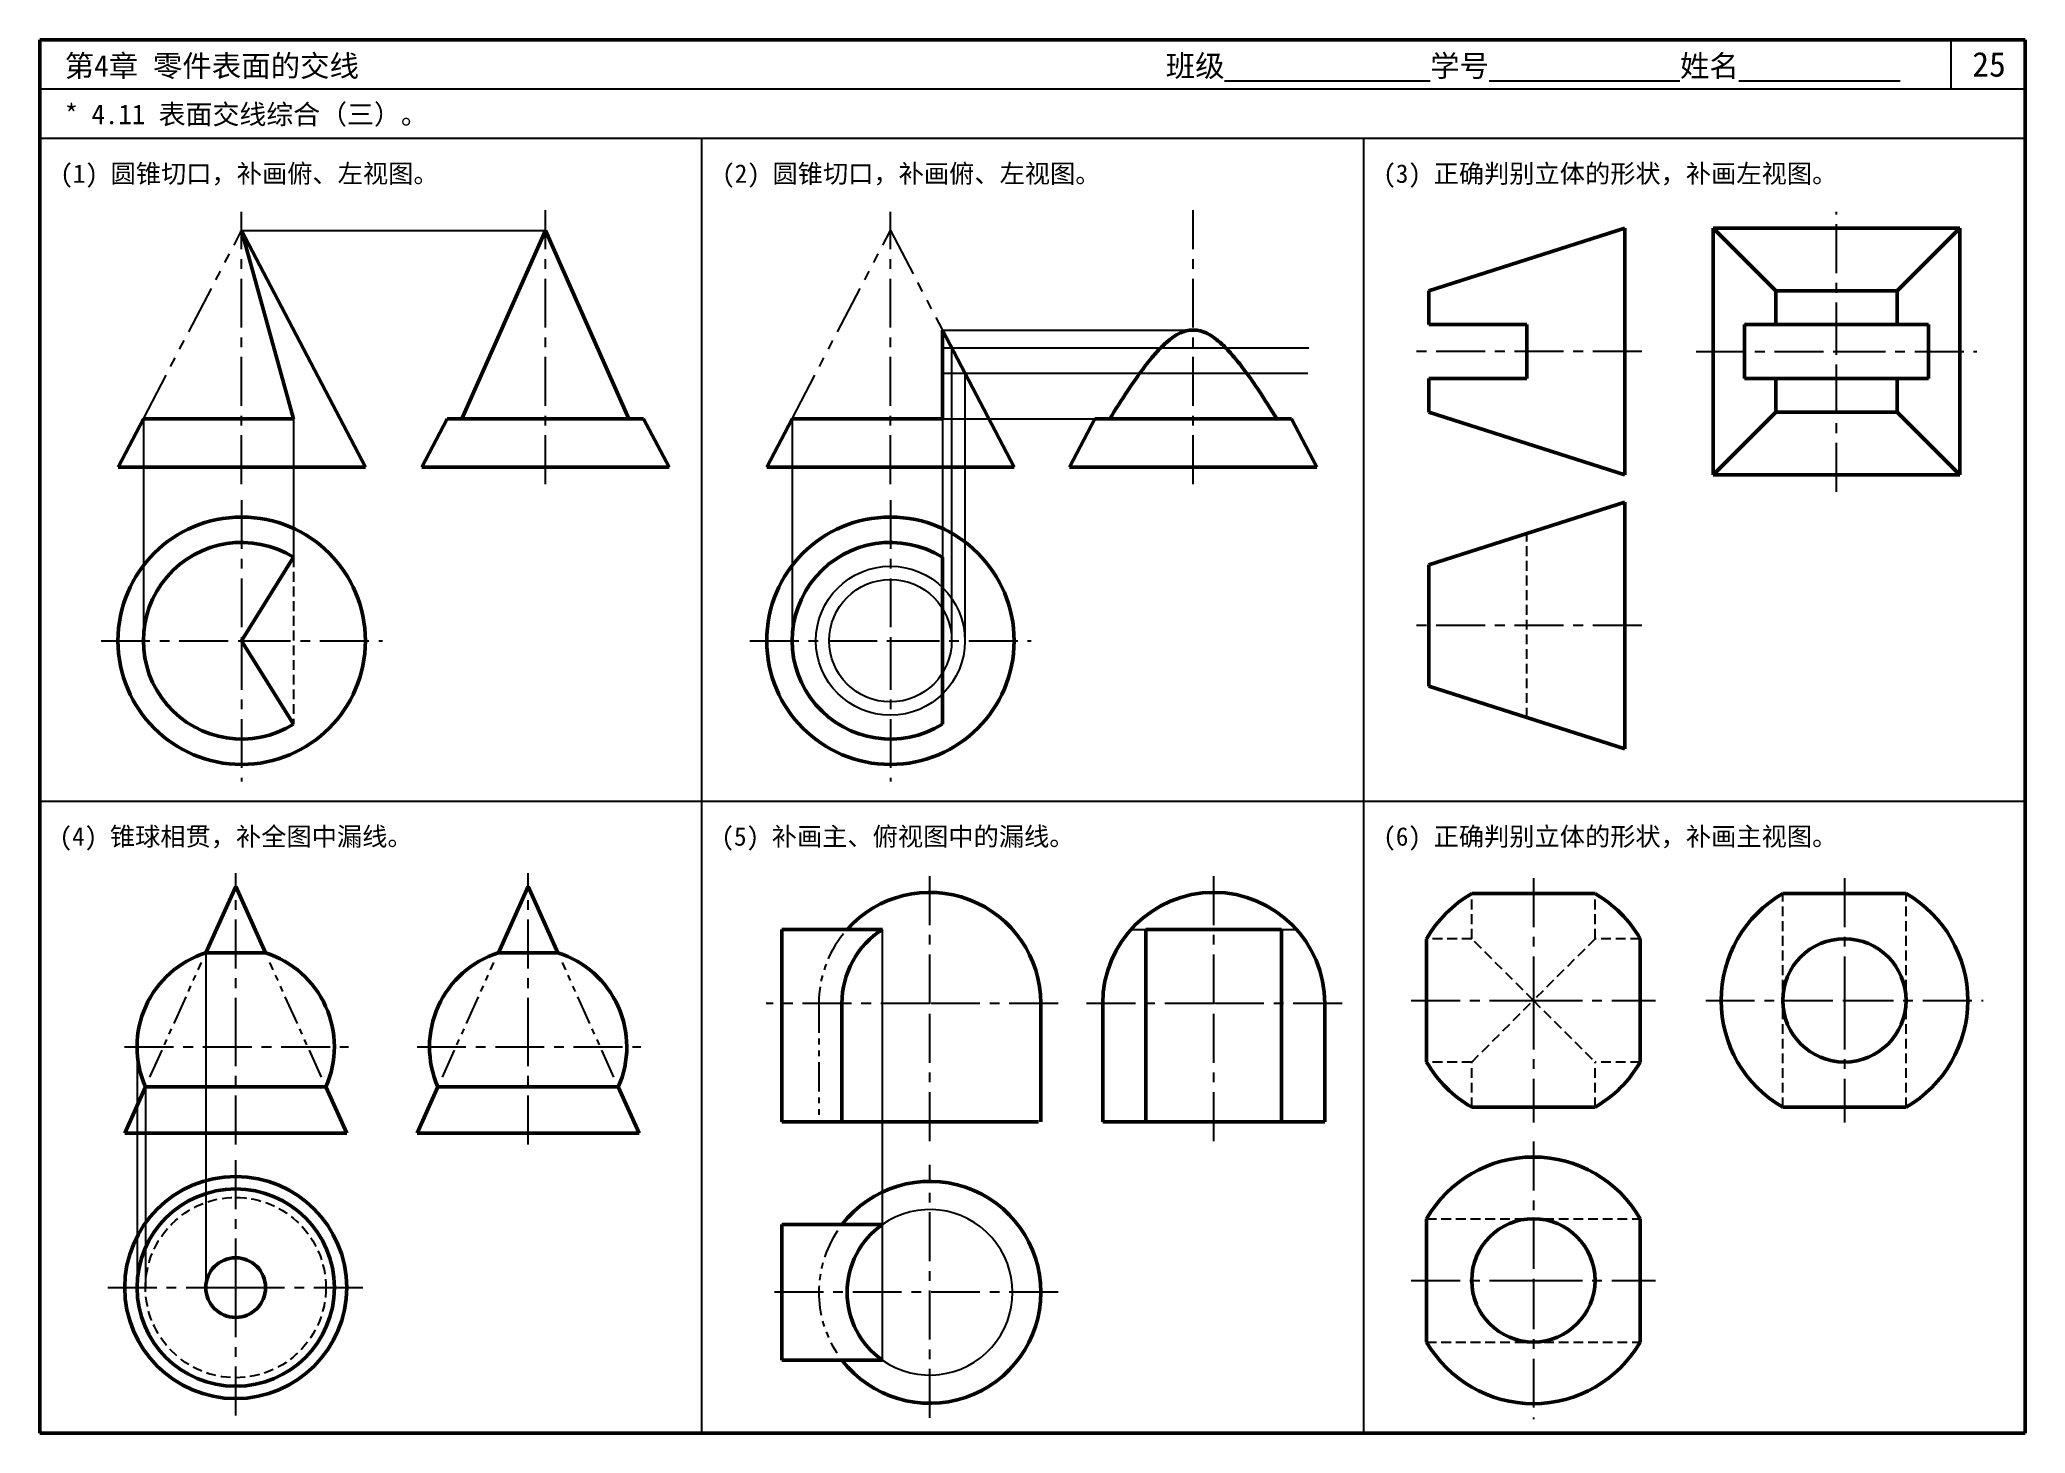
# Model space of a CAD drawing. Header units: millimetres. Extents: x 0 to 322, y 0 to 226.
import ezdxf

# ---------------------------------------------------------------- set-up
doc = ezdxf.new("R2010")
doc.units = ezdxf.units.MM
doc.header["$LTSCALE"] = 0.25
for name, pattern in [('CENTER', [50.8, 31.75, -6.35, 6.35, -6.35]), ('HIDDEN', [9.525, 6.35, -3.175]), ('PHANTOM', [63.5, 31.75, -6.35, 6.35, -6.35, 6.35, -6.35])]:
    doc.linetypes.add(name, pattern=pattern)
for name, color, linetype in [('双点划线层', 7, 'PHANTOM'), ('双点画线层', 7, 'PHANTOM'), ('点画线层', 7, 'CENTER'), ('答案', 1, 'Continuous'), ('虚线层', 7, 'HIDDEN')]:
    doc.layers.add(name, color=color, linetype=linetype)
doc.layers.add('粗实线层', color=7, linetype='Continuous', lineweight=50)
doc.styles.add('宋体', font='SimSun.ttf', dxfattribs={"height": 3.5})

msp = doc.modelspace()

# ---------------------------------------------------------------- linework, layer by layer
at = {"lineweight": 50}
for p, q in [((322, 226), (0, 226)), ((0, 226), (0, 0)), ((322, 0), (322, 226)), ((0, 0), (322, 0))]:
    msp.add_line(p, q, dxfattribs=at)
for p, q in [((310, 218), (310, 226)), ((322, 218), (0, 218)), ((322, 210), (0, 210)), ((107.33, 210), (107.33, 0)), ((214.67, 210), (214.67, 0)), ((0, 102.5), (322, 102.5))]:
    msp.add_line(p, q)
for p in [(107.33, 210), (214.67, 210)]:
    msp.add_point(p)
at = {"layer": '双点划线层'}
for p, q in [((16.81, 164.54), (32.75, 195.04)), ((122.02, 164.54), (137.96, 195.04)), ((137.96, 195.04), (146.39, 178.92))]:
    msp.add_line(p, q, dxfattribs=at)
at = {"layer": '双点画线层', "ltscale": 0.6}
for p, q in [((17.88, 57.77), (26.23, 76.34)), ((45.69, 57.77), (37.33, 76.34)), ((65.31, 57.77), (73.66, 76.34)), ((93.12, 57.77), (84.76, 76.34)), ((126.35, 69.72), (126.35, 50.52))]:
    msp.add_line(p, q, dxfattribs=at)
for centre, start, end in [((144.35, 69.72), 141.134, 180), ((144.35, 22.86), 146.3577, 213.1828)]:
    msp.add_arc(centre, 18, start, end, dxfattribs=at)
at = {"layer": '点画线层'}
for p, q in [((32.75, 153.91), (32.75, 198.1)), ((82, 153.91), (82, 198.34)), ((137.96, 153.91), (137.96, 198.1)), ((187.06, 153.91), (187.06, 198.34)), ((291.38, 175.44), (291.38, 198.07)), ((259.81, 175.44), (221.91, 175.44)), ((268.63, 175.44), (291.38, 175.44)), ((291.38, 152.69), (291.38, 175.44)), ((291.38, 175.44), (314.13, 175.44)), ((32.75, 151.35), (32.75, 128.53)), ((137.96, 151.35), (137.96, 128.53)), ((259.81, 130.99), (222.55, 130.99)), ((9.94, 128.53), (32.75, 128.53)), ((32.75, 128.53), (32.75, 105.72)), ((32.75, 128.53), (55.57, 128.53)), ((115.15, 128.53), (137.96, 128.53)), ((137.96, 128.53), (137.96, 105.72)), ((137.96, 128.53), (160.78, 128.53)), ((31.78, 62.67), (31.78, 90.83)), ((79.21, 62.67), (79.21, 90.83)), ((144.35, 69.72), (144.35, 90.39)), ((190.39, 69.72), (190.39, 90.39)), ((242.23, 90.03), (242.23, 70.2)), ((292.67, 90.03), (292.67, 70.2)), ((144.35, 69.72), (117.81, 69.72)), ((144.35, 47.4), (144.35, 69.72)), ((165.18, 69.72), (144.35, 69.72)), ((190.39, 69.72), (169.45, 69.72)), ((190.39, 47.4), (190.39, 69.72)), ((211.23, 69.72), (190.39, 69.72)), ((222.41, 70.2), (242.23, 70.2)), ((242.23, 70.2), (242.23, 50.38)), ((242.23, 70.2), (262.05, 70.2)), ((270.17, 70.2), (292.67, 70.2)), ((292.67, 70.2), (292.67, 50.38)), ((292.67, 70.2), (315.17, 70.2)), ((13.76, 62.67), (50.07, 62.67)), ((31.78, 46.83), (31.78, 62.67)), ((61.19, 62.67), (97.5, 62.67)), ((79.21, 46.83), (79.21, 62.67)), ((242.23, 47.3), (242.23, 24.8)), ((31.78, 23.63), (31.78, 44.38)), ((144.35, 2.5), (144.35, 43.54)), ((11.03, 23.63), (31.78, 23.63)), ((31.78, 23.63), (52.53, 23.63)), ((31.78, 2.88), (31.78, 23.63)), ((165.18, 22.86), (117.81, 22.86)), ((222.41, 24.8), (242.23, 24.8)), ((242.23, 24.8), (242.23, 2.3)), ((242.23, 24.8), (262.05, 24.8))]:
    msp.add_line(p, q, dxfattribs=at)
at = {"layer": '答案'}
for p, q in [((32.75, 195.04), (82, 195.04)), ((146.39, 178.92), (187.06, 178.92)), ((146.39, 176.03), (205.82, 176.03)), ((147.89, 176.03), (147.89, 128.53)), ((146.39, 171.91), (205.65, 171.91)), ((150.05, 171.91), (150.05, 128.53)), ((16.81, 164.54), (16.81, 128.53)), ((41.18, 164.54), (41.18, 142.07)), ((122.02, 164.54), (122.02, 128.53)), ((146.39, 164.54), (146.39, 142.07)), ((146.39, 164.54), (171.12, 164.54)), ((136.66, 11.86), (136.66, 81.72)), ((176.98, 81.72), (203.81, 81.72)), ((26.95, 77.92), (26.95, 23.63)), ((15.78, 62.67), (15.78, 23.63)), ((17.16, 56.18), (17.16, 23.63))]:
    msp.add_line(p, q, dxfattribs=at)
at = {"layer": '答案', "lineweight": 50}
for p, q in [((68.47, 164.54), (82, 195.04)), ((82, 195.04), (95.54, 164.54)), ((271.38, 195.44), (311.38, 195.44)), ((271.38, 155.44), (271.38, 195.44)), ((281.53, 185.29), (271.38, 195.44)), ((311.38, 195.44), (301.23, 185.29)), ((311.38, 195.44), (311.38, 155.44)), ((281.53, 185.29), (301.23, 185.29)), ((281.53, 179.8), (281.53, 185.29)), ((301.23, 185.29), (301.23, 179.8)), ((276.46, 179.8), (281.53, 179.8)), ((276.46, 171.08), (276.46, 179.8)), ((281.53, 179.8), (301.23, 179.8)), ((301.23, 179.8), (306.31, 179.8)), ((306.31, 179.8), (306.31, 171.08)), ((281.53, 171.08), (276.46, 171.08)), ((281.53, 171.08), (301.23, 171.08)), ((281.53, 165.6), (281.53, 171.08)), ((301.23, 171.08), (301.23, 165.6)), ((306.31, 171.08), (301.23, 171.08)), ((61.95, 156.67), (66.06, 164.54)), ((66.06, 164.54), (97.94, 164.54)), ((97.94, 164.54), (102.06, 156.67)), ((171.12, 164.54), (167.01, 156.67)), ((203.01, 164.54), (171.12, 164.54)), ((203.01, 164.54), (207.12, 156.67)), ((271.38, 155.44), (281.53, 165.6)), ((281.53, 165.6), (301.23, 165.6)), ((301.23, 165.6), (311.38, 155.44)), ((271.38, 155.44), (311.38, 155.44)), ((41.18, 142.07), (32.75, 128.53)), ((146.39, 142.07), (146.39, 115)), ((32.75, 128.53), (41.18, 115)), ((232.23, 87.53), (252.23, 87.53)), ((136.66, 81.72), (130.93, 81.72)), ((26.95, 77.92), (36.62, 77.92)), ((74.38, 77.92), (84.05, 77.92)), ((224.91, 80.2), (224.91, 60.2)), ((259.55, 60.2), (259.55, 80.2)), ((130.1, 69.72), (130.1, 50.52)), ((17.16, 56.18), (46.4, 56.18)), ((64.59, 56.18), (93.83, 56.18)), ((232.23, 52.88), (252.23, 52.88)), ((136.66, 33.86), (130.1, 33.86)), ((130.1, 11.86), (136.66, 11.86))]:
    msp.add_line(p, q, dxfattribs=at)
at = {"layer": '答案', "linetype": 'HIDDEN'}
for p, q in [((41.18, 142.07), (41.18, 115)), ((232.23, 80.2), (232.23, 87.53)), ((252.23, 80.2), (252.23, 87.53)), ((232.23, 80.2), (224.91, 80.2)), ((242.23, 70.2), (232.23, 80.2)), ((252.23, 80.2), (242.23, 70.2)), ((259.55, 80.2), (252.23, 80.2)), ((232.23, 60.2), (242.23, 70.2)), ((242.23, 70.2), (252.23, 60.2)), ((232.23, 60.2), (224.91, 60.2)), ((232.23, 52.88), (232.23, 60.2)), ((252.23, 52.88), (252.23, 60.2)), ((259.55, 60.2), (252.23, 60.2))]:
    msp.add_line(p, q, dxfattribs=at)
at = {"layer": '答案'}
for radius in [12.09, 9.93]:
    msp.add_circle((137.96, 128.53), radius, dxfattribs=at)
at = {"layer": '答案', "lineweight": 50}
for radius in [16, 4.84]:
    msp.add_circle((31.78, 23.63), radius, dxfattribs=at)
at = {"layer": '答案', "linetype": 'HIDDEN'}
msp.add_circle((31.78, 23.63), 14.62, dxfattribs=at)
at = {"layer": '答案', "lineweight": 50}
for centre, radius, start, end in [((32.75, 128.53), 15.94, 58.0958, 301.9042), ((137.96, 128.53), 15.94, 58.0958, 301.9042), ((242.23, 70.2), 20, 120, 150), ((242.23, 70.2), 20, 30, 60), ((144.35, 69.72), 14.25, 122.6231, 180), ((242.23, 70.2), 20, 210, 240), ((242.23, 70.2), 20, 300, 330), ((144.35, 22.86), 13.42, 124.9261, 235.0739)]:
    msp.add_arc(centre, radius, start, end, dxfattribs=at)
at = {"layer": '答案'}
msp.add_arc((144.35, 22.86), 13.42, 235.0739, 124.9261, dxfattribs=at)
at = {"layer": '答案', "lineweight": 50}
msp.add_rational_spline([(173.53, 164.54), (187.06, 186.52), (200.6, 164.54)], [1, 1.89214665493, 1], degree=2, dxfattribs=at)
at = {"layer": '粗实线层'}
for p, q in [((41.18, 164.54), (32.75, 195.04)), ((32.75, 195.04), (52.81, 156.67)), ((225.3, 185.29), (257.06, 195.44)), ((257.06, 155.44), (257.06, 195.44)), ((257.06, 195.44), (257.06, 155.44)), ((225.3, 179.8), (225.3, 185.29)), ((146.39, 178.92), (158.02, 156.67)), ((146.39, 164.54), (146.39, 178.92)), ((225.3, 179.8), (241.18, 179.8)), ((241.18, 171.08), (241.18, 179.8)), ((225.3, 165.6), (225.3, 171.08)), ((225.3, 171.08), (241.18, 171.08)), ((12.7, 156.67), (16.81, 164.54)), ((16.81, 164.54), (41.18, 164.54)), ((117.91, 156.67), (122.02, 164.54)), ((122.02, 164.54), (146.39, 164.54)), ((225.3, 165.6), (257.06, 155.44)), ((52.81, 156.67), (12.7, 156.67)), ((102.06, 156.67), (61.95, 156.67)), ((158.02, 156.67), (117.91, 156.67)), ((207.12, 156.67), (167.01, 156.67)), ((225.3, 140.84), (257.06, 150.99)), ((257.06, 110.99), (257.06, 150.99)), ((225.3, 121.14), (225.3, 140.84)), ((225.3, 121.14), (257.06, 110.99)), ((31.78, 88.67), (26.95, 77.92)), ((31.78, 88.67), (36.62, 77.92)), ((79.21, 88.67), (74.38, 77.92)), ((79.21, 88.67), (84.05, 77.92)), ((282.67, 87.53), (302.67, 87.53)), ((120.35, 50.52), (120.35, 81.72)), ((130.93, 81.72), (120.35, 81.72)), ((179.39, 81.72), (179.39, 50.52)), ((201.39, 81.72), (179.39, 81.72)), ((201.39, 50.52), (201.39, 81.72)), ((162.35, 50.52), (162.35, 69.72)), ((172.39, 50.52), (172.39, 69.72)), ((208.39, 50.52), (208.39, 69.72)), ((17.16, 56.18), (13.78, 48.67)), ((46.4, 56.18), (49.78, 48.67)), ((64.59, 56.18), (61.21, 48.67)), ((93.83, 56.18), (97.21, 48.67)), ((282.67, 52.88), (302.67, 52.88)), ((13.78, 48.67), (49.78, 48.67)), ((61.21, 48.67), (97.21, 48.67)), ((130.15, 50.52), (120.35, 50.52)), ((130.15, 50.52), (161.95, 50.52)), ((172.39, 50.52), (179.99, 50.52)), ((179.99, 50.52), (200.79, 50.52)), ((200.79, 50.52), (208.39, 50.52)), ((120.35, 33.86), (120.35, 11.86)), ((130.1, 33.86), (120.35, 33.86)), ((224.91, 14.8), (224.91, 34.8)), ((259.55, 14.8), (259.55, 34.8)), ((120.35, 11.86), (130.1, 11.86))]:
    msp.add_line(p, q, dxfattribs=at)
for centre, radius in [((32.75, 128.53), 20.06), ((137.96, 128.53), 20.06), ((292.67, 70.2), 10), ((31.78, 23.63), 18), ((242.23, 24.8), 10)]:
    msp.add_circle(centre, radius, dxfattribs=at)
for centre, radius, start, end in [((144.35, 69.72), 18, 0, 138.1897), ((190.39, 69.72), 18, 0, 180), ((292.67, 70.2), 20, 120, 240), ((292.67, 70.2), 20, 300, 60), ((31.78, 62.67), 16, 107.5961, 203.9484), ((31.78, 62.67), 16, 336.0516, 72.4039), ((79.21, 62.67), 16, 107.5961, 203.9484), ((79.21, 62.67), 16, 336.0516, 72.4039), ((242.23, 24.8), 20, 30, 150), ((144.35, 22.86), 18, 217.6699, 142.3301), ((242.23, 24.8), 20, 210, 330)]:
    msp.add_arc(centre, radius, start, end, dxfattribs=at)
at = {"layer": '虚线层'}
for p, q in [((241.18, 116.07), (241.18, 145.92)), ((282.67, 52.88), (282.67, 87.53)), ((302.67, 52.88), (302.67, 87.53)), ((224.91, 34.8), (259.55, 34.8)), ((224.91, 14.8), (259.55, 14.8))]:
    msp.add_line(p, q, dxfattribs=at)

# ---------------------------------------------------------------- texts
at = {"style": '宋体'}
for s, height, p in [('第4章 零件表面的交线', 3.5, (4.05, 220.01)), ('班级%%U              %%U学号%%U             %%U姓名%%U           ', 3.5, (182.61, 220.01)), ('25', 4, (313.4, 220.01)), ('* 4.11 表面交线综合（三）。', 3.2, (4.05, 212.3)), ('(1) 圆锥切口，补画俯、左视图。', 3, (3.33, 202.79)), ('(2) 圆锥切口，补画俯、左视图。', 3, (110.67, 202.79)), ('(3) 正确判别立体的形状，补画左视图。', 3, (217.88, 202.79)), ('(4) 锥球相贯，补全图中漏线。', 3, (3.21, 95.29)), ('(5) 补画主、俯视图中的漏线。', 3, (110.55, 95.29)), ('(6) 正确判别立体的形状，补画主视图。', 3, (217.88, 95.29))]:
    msp.add_text(s, height=height, dxfattribs=at).set_placement(p)

doc.saveas('drawing.dxf')
